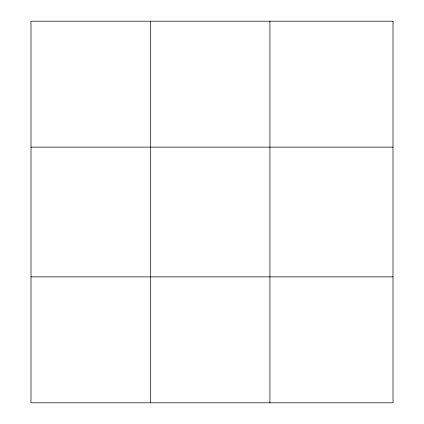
<?xml version="1.0" encoding="UTF-8"?>
<svg xmlns="http://www.w3.org/2000/svg" width="424" height="424" viewBox="0 0 424 424"><rect width="100%" height="100%" fill="white"/><g stroke="black" fill="none" stroke-linecap="round" stroke-linejoin="round"><path stroke-width="0.64" d="M150.462 21.2L150.462 402.8M269.918 21.2L269.918 402.8M31 147.128L393 147.128M31 276.872L393 276.872M393 21.2L393 402.8L31 402.8L31 21.2L393 21.2"/></g></svg>
